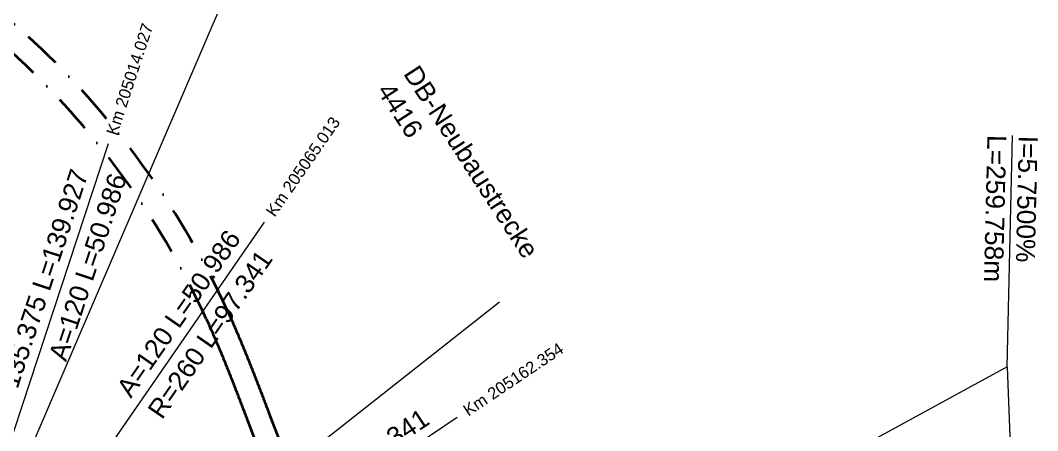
# Model space of a CAD drawing. Extents: x 2610184 to 2620710, y 1263771 to 1270672.
# Drawn here: x 2612215 to 2612889, y 1269347 to 1269618 of the extents above; entities that cross this region are included whole.
import ezdxf

# ---------------------------------------------------------------- set-up
doc = ezdxf.new("R2010")
doc.units = 0
doc.header["$LTSCALE"] = 5
doc.linetypes.add('DASHDOT', pattern=[10, 5, -2.5, 0, -2.5])
for name, color, linetype in [('DB Neubaustrecke', 7, 'CONTINUOUS'), ('Grundriss_26', 7, 'CONTINUOUS'), ('Grundriss_89', 7, 'CONTINUOUS'), ('Grundriss_90', 7, 'CONTINUOUS'), ('QP_reel_26', 7, 'CONTINUOUS')]:
    doc.layers.add(name, color=color, linetype=linetype)
doc.styles.add('ARIAL', font='arial.ttf')
doc.styles.get("Standard").update_dxf_attribs({"font": 'MONOTXT'})

msp = doc.modelspace()

# ---------------------------------------------------------------- linework, layer by layer
at = {"layer": 'DB Neubaustrecke', "color": 170, "linetype": 'Continuous', "lineweight": 18}
msp.add_line((2612532.89, 1269431.6, 2.5), (2612349.98, 1269287.54, 2.5), dxfattribs=at)
at = {"layer": 'Grundriss_26', "color": 30, "linetype": 'Continuous', "lineweight": 18}
for p, q in [((2612202.69, 1269320.56), (2612273.87, 1269536.88)), ((2612247.85, 1269297.27), (2612377.23, 1269484.68)), ((2612315.87, 1269228.43), (2612504.82, 1269355.54))]:
    msp.add_line(p, q, dxfattribs=at)
at = {"layer": 'Grundriss_89', "color": 220, "linetype": 'DASHDOT', "lineweight": 35}
msp.add_line((2612365.97, 1269353.27), (2612443.41, 1269149.99), dxfattribs=at)
msp.add_lwpolyline([(2612338.59, 1269420.63), (2612338.8, 1269420.18), (2612339.01, 1269419.72), (2612339.22, 1269419.26), (2612339.43, 1269418.81), (2612339.64, 1269418.35), (2612339.84, 1269417.89), (2612340.05, 1269417.44), (2612340.25, 1269416.98), (2612340.46, 1269416.52), (2612340.67, 1269416.06), (2612340.87, 1269415.61), (2612341.08, 1269415.15), (2612341.28, 1269414.69), (2612341.48, 1269414.23), (2612341.69, 1269413.77), (2612341.89, 1269413.31), (2612342.09, 1269412.85), (2612342.29, 1269412.4), (2612342.5, 1269411.94), (2612342.7, 1269411.48), (2612342.9, 1269411.02), (2612343.1, 1269410.56), (2612343.3, 1269410.1), (2612343.5, 1269409.64), (2612343.7, 1269409.18), (2612343.9, 1269408.72), (2612344.1, 1269408.26), (2612344.3, 1269407.8), (2612344.5, 1269407.34), (2612344.69, 1269406.88), (2612344.89, 1269406.42), (2612345.09, 1269405.95), (2612345.29, 1269405.49), (2612345.48, 1269405.03), (2612345.68, 1269404.57), (2612345.88, 1269404.11), (2612346.07, 1269403.65), (2612346.27, 1269403.18), (2612346.46, 1269402.72), (2612346.66, 1269402.26), (2612346.85, 1269401.8), (2612347.05, 1269401.34), (2612347.24, 1269400.87), (2612347.43, 1269400.41), (2612347.63, 1269399.95), (2612347.82, 1269399.48), (2612348.01, 1269399.02), (2612348.2, 1269398.56), (2612348.4, 1269398.1), (2612348.59, 1269397.63), (2612348.78, 1269397.17), (2612348.97, 1269396.7), (2612349.16, 1269396.24), (2612349.35, 1269395.78), (2612349.54, 1269395.31), (2612349.73, 1269394.85), (2612349.92, 1269394.39), (2612350.11, 1269393.92), (2612350.3, 1269393.46), (2612350.49, 1269392.99), (2612350.68, 1269392.53), (2612350.87, 1269392.06), (2612351.06, 1269391.6), (2612351.25, 1269391.13), (2612351.44, 1269390.67), (2612351.62, 1269390.2), (2612351.81, 1269389.74), (2612352, 1269389.27), (2612352.19, 1269388.81), (2612352.37, 1269388.34), (2612352.56, 1269387.88), (2612352.75, 1269387.41), (2612352.93, 1269386.94), (2612353.12, 1269386.48), (2612353.3, 1269386.01), (2612353.49, 1269385.55), (2612353.68, 1269385.08), (2612353.86, 1269384.62), (2612354.05, 1269384.15), (2612354.23, 1269383.68), (2612354.42, 1269383.22), (2612354.6, 1269382.75), (2612354.78, 1269382.28), (2612354.97, 1269381.82), (2612355.15, 1269381.35), (2612355.34, 1269380.88), (2612355.52, 1269380.42), (2612355.7, 1269379.95), (2612355.89, 1269379.48), (2612356.07, 1269379.02), (2612356.25, 1269378.55), (2612356.44, 1269378.08), (2612356.62, 1269377.62), (2612356.8, 1269377.15), (2612356.98, 1269376.68), (2612357.16, 1269376.21), (2612357.35, 1269375.75), (2612357.53, 1269375.28), (2612357.71, 1269374.81), (2612357.89, 1269374.34), (2612358.07, 1269373.88), (2612358.25, 1269373.41), (2612358.44, 1269372.94), (2612358.62, 1269372.47), (2612358.8, 1269372.01), (2612358.98, 1269371.54), (2612359.16, 1269371.07), (2612359.34, 1269370.6), (2612359.52, 1269370.13), (2612359.7, 1269369.67), (2612359.88, 1269369.2), (2612360.06, 1269368.73), (2612360.24, 1269368.26), (2612360.42, 1269367.79), (2612360.6, 1269367.32), (2612360.78, 1269366.86), (2612360.96, 1269366.39), (2612361.14, 1269365.92), (2612361.32, 1269365.45), (2612361.5, 1269364.98), (2612361.68, 1269364.52), (2612361.86, 1269364.05), (2612362.04, 1269363.58), (2612362.22, 1269363.11), (2612362.4, 1269362.64), (2612362.58, 1269362.17), (2612362.75, 1269361.7), (2612362.93, 1269361.24), (2612363.11, 1269360.77), (2612363.29, 1269360.3), (2612363.47, 1269359.83), (2612363.65, 1269359.36), (2612363.83, 1269358.89), (2612364.01, 1269358.42), (2612364.19, 1269357.96), (2612364.36, 1269357.49), (2612364.54, 1269357.02), (2612364.72, 1269356.55), (2612364.9, 1269356.08), (2612365.08, 1269355.61), (2612365.26, 1269355.14), (2612365.44, 1269354.67), (2612365.61, 1269354.21), (2612365.79, 1269353.74), (2612365.97, 1269353.27)], dxfattribs=at)
msp.add_arc((2611838.69, 1269191.3), 550, 24.6429, 190.12507, dxfattribs=at)
at = {"layer": 'Grundriss_90', "color": 220, "linetype": 'DASHDOT', "lineweight": 35}
msp.add_line((2612380.17, 1269358.14), (2612457.64, 1269154.77), dxfattribs=at)
msp.add_lwpolyline([(2612352.43, 1269426.44), (2612352.64, 1269425.98), (2612352.85, 1269425.53), (2612353.06, 1269425.07), (2612353.27, 1269424.61), (2612353.47, 1269424.16), (2612353.68, 1269423.7), (2612353.88, 1269423.24), (2612354.09, 1269422.78), (2612354.3, 1269422.33), (2612354.5, 1269421.87), (2612354.71, 1269421.41), (2612354.91, 1269420.95), (2612355.11, 1269420.5), (2612355.32, 1269420.04), (2612355.52, 1269419.58), (2612355.72, 1269419.12), (2612355.93, 1269418.66), (2612356.13, 1269418.2), (2612356.33, 1269417.74), (2612356.53, 1269417.28), (2612356.73, 1269416.82), (2612356.93, 1269416.36), (2612357.13, 1269415.9), (2612357.33, 1269415.44), (2612357.53, 1269414.98), (2612357.73, 1269414.52), (2612357.93, 1269414.06), (2612358.13, 1269413.6), (2612358.33, 1269413.14), (2612358.52, 1269412.68), (2612358.72, 1269412.22), (2612358.92, 1269411.76), (2612359.12, 1269411.3), (2612359.31, 1269410.84), (2612359.51, 1269410.37), (2612359.71, 1269409.91), (2612359.9, 1269409.45), (2612360.1, 1269408.99), (2612360.29, 1269408.53), (2612360.49, 1269408.06), (2612360.68, 1269407.6), (2612360.88, 1269407.14), (2612361.07, 1269406.68), (2612361.26, 1269406.21), (2612361.46, 1269405.75), (2612361.65, 1269405.29), (2612361.84, 1269404.83), (2612362.03, 1269404.36), (2612362.23, 1269403.9), (2612362.42, 1269403.44), (2612362.61, 1269402.97), (2612362.8, 1269402.51), (2612362.99, 1269402.05), (2612363.18, 1269401.58), (2612363.37, 1269401.12), (2612363.56, 1269400.65), (2612363.75, 1269400.19), (2612363.94, 1269399.73), (2612364.13, 1269399.26), (2612364.32, 1269398.8), (2612364.51, 1269398.33), (2612364.7, 1269397.87), (2612364.89, 1269397.4), (2612365.08, 1269396.94), (2612365.27, 1269396.47), (2612365.45, 1269396.01), (2612365.64, 1269395.54), (2612365.83, 1269395.08), (2612366.02, 1269394.61), (2612366.2, 1269394.15), (2612366.39, 1269393.68), (2612366.58, 1269393.22), (2612366.76, 1269392.75), (2612366.95, 1269392.28), (2612367.14, 1269391.82), (2612367.32, 1269391.35), (2612367.51, 1269390.89), (2612367.69, 1269390.42), (2612367.88, 1269389.95), (2612368.06, 1269389.49), (2612368.25, 1269389.02), (2612368.43, 1269388.56), (2612368.62, 1269388.09), (2612368.8, 1269387.62), (2612368.98, 1269387.16), (2612369.17, 1269386.69), (2612369.35, 1269386.22), (2612369.54, 1269385.76), (2612369.72, 1269385.29), (2612369.9, 1269384.82), (2612370.09, 1269384.36), (2612370.27, 1269383.89), (2612370.45, 1269383.42), (2612370.63, 1269382.95), (2612370.82, 1269382.49), (2612371, 1269382.02), (2612371.18, 1269381.55), (2612371.36, 1269381.09), (2612371.54, 1269380.62), (2612371.73, 1269380.15), (2612371.91, 1269379.68), (2612372.09, 1269379.22), (2612372.27, 1269378.75), (2612372.45, 1269378.28), (2612372.63, 1269377.81), (2612372.81, 1269377.34), (2612373, 1269376.88), (2612373.18, 1269376.41), (2612373.36, 1269375.94), (2612373.54, 1269375.47), (2612373.72, 1269375.01), (2612373.9, 1269374.54), (2612374.08, 1269374.07), (2612374.26, 1269373.6), (2612374.44, 1269373.13), (2612374.62, 1269372.66), (2612374.8, 1269372.2), (2612374.98, 1269371.73), (2612375.16, 1269371.26), (2612375.34, 1269370.79), (2612375.52, 1269370.32), (2612375.7, 1269369.85), (2612375.88, 1269369.39), (2612376.06, 1269368.92), (2612376.23, 1269368.45), (2612376.41, 1269367.98), (2612376.59, 1269367.51), (2612376.77, 1269367.04), (2612376.95, 1269366.58), (2612377.13, 1269366.11), (2612377.31, 1269365.64), (2612377.49, 1269365.17), (2612377.67, 1269364.7), (2612377.85, 1269364.23), (2612378.02, 1269363.76), (2612378.2, 1269363.3), (2612378.38, 1269362.83), (2612378.56, 1269362.36), (2612378.74, 1269361.89), (2612378.92, 1269361.42), (2612379.1, 1269360.95), (2612379.27, 1269360.48), (2612379.45, 1269360.02), (2612379.63, 1269359.55), (2612379.81, 1269359.08), (2612379.99, 1269358.61), (2612380.17, 1269358.14)], dxfattribs=at)
msp.add_arc((2611838.69, 1269191.3), 565, 24.59307, 190.17489, dxfattribs=at)
at = {"layer": 'QP_reel_26', "color": 1, "linetype": 'Continuous', "lineweight": 18}
for p, q in [((2612214.43, 1269316.11), (2612435.94, 1269832.5)), ((2612869.21, 1269388.9), (2612872.69, 1269542.19)), ((2612869.21, 1269388.9), (2612375.85, 1269119.96)), ((2612869.21, 1269388.9), (2612874.64, 1269235.66))]:
    msp.add_line(p, q, dxfattribs=at)

# ---------------------------------------------------------------- texts
at = {"layer": 'DB Neubaustrecke', "color": 4, "insert": (2612479.3, 1269589.92), "char_height": 12.5, "width": 155.7247, "attachment_point": 1, "rotation": 302.9907}
msp.add_mtext('\\fArial|b0|i0|c0|p18;\\H12.5;\\W1;\\C170;DB-Neubaustrecke\\P4416', dxfattribs=at)
at = {"layer": 'Grundriss_26', "color": 30, "lineweight": 18, "style": 'ARIAL'}
for s, height, rotation, p in [('Km 205014.027', 7.8125, 71.787, (2612279.53, 1269541.6)), ('Km 205065.013', 7.8125, 55.37944, (2612384, 1269487.6)), ('R=135.375 L=139.927', 12.5, 71.787, (2612206.46, 1269352.02)), ('A=120 L=50.986', 12.5, 71.787, (2612245.84, 1269391.7)), ('A=120 L=50.986', 12.5, 55.37944, (2612288.76, 1269367.53)), ('R=260 L=97.341', 12.5, 55.37944, (2612309.33, 1269353.33)), ('Km 205162.354', 7.8125, 33.92851, (2612512.19, 1269355.79)), ('R=260 L=97.341', 12.5, 33.92851, (2612379.64, 1269278.86))]:
    msp.add_text(s, height=height, rotation=rotation, dxfattribs=at).set_placement(p)
at = {"layer": 'QP_reel_26', "color": 1, "lineweight": 18, "style": 'ARIAL'}
for s, p in [('L=259.758m', (2612856.03, 1269542.57)), ('I=5.7500%', (2612876.86, 1269542.1))]:
    msp.add_text(s, height=12.5, rotation=268.6968, dxfattribs=at).set_placement(p)

doc.saveas('drawing.dxf')
